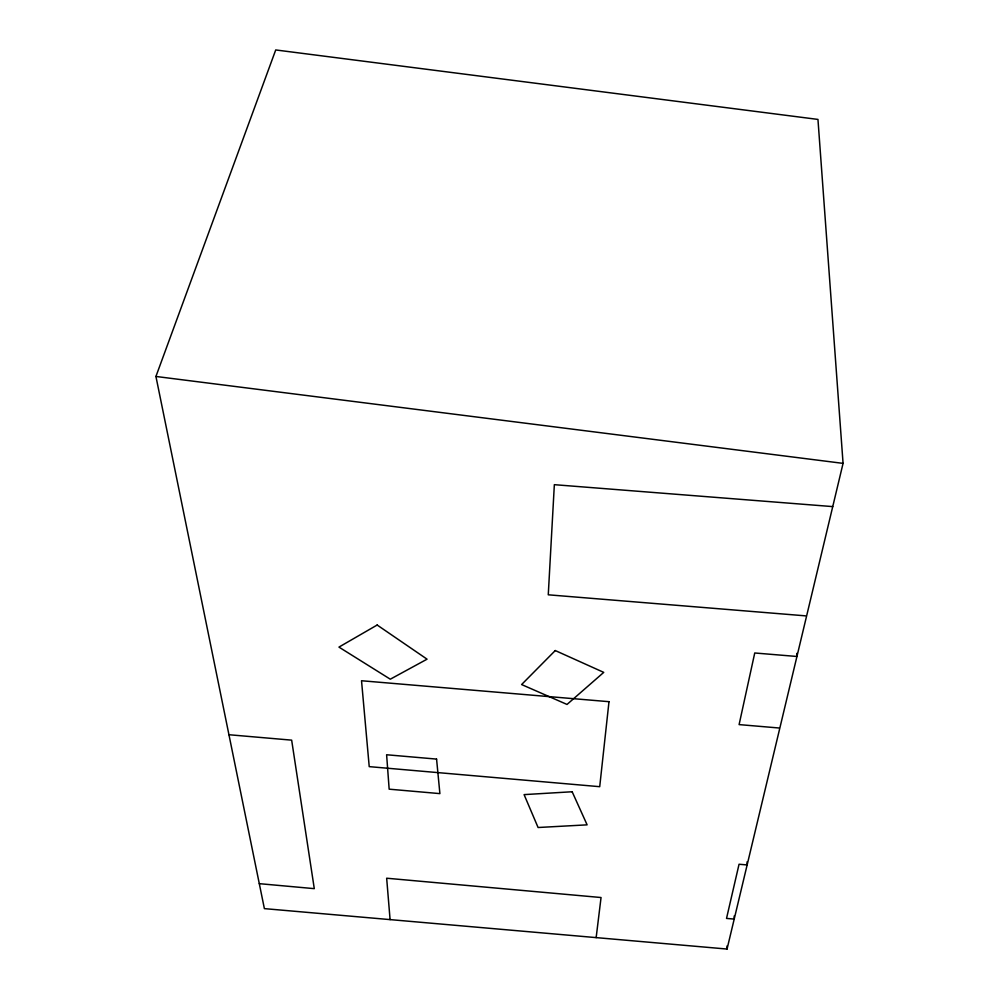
<?xml version="1.0" encoding="UTF-8"?>
<svg xmlns="http://www.w3.org/2000/svg" width="999" height="999" viewBox="0 0 999 999"><rect width="100%" height="100%" fill="white"/><g stroke="black" fill="none" stroke-linecap="round" stroke-linejoin="round"><path stroke-width="1.5" d="M596.153 937.611L601.048 897.527L386.663 878.221L390.085 919.604M727.047 949.05L843.069 463.374L817.956 119.418L275.724 49.95L155.931 376.461L264.385 908.628L727.047 949.05L727.047 945.941M832.741 506.605L554.345 484.677L548.264 594.805L805.369 615.834M778.92 727.984L739.098 724.6L754.745 652.984L796.94 656.48L796.815 653.371M228.946 734.727L291.658 740.147L314.285 888.648L259.303 883.665M155.931 376.461L843.069 463.374M747.102 861.812L747.14 864.934L739.048 864.247L726.523 918.418L734.203 919.092L734.19 915.971M608.99 701.685L599.712 786.688L369.218 766.633L361.526 680.744L608.99 701.685M555.269 650.549L521.603 684.552L567.02 704.445L603.746 672.377L555.269 650.549M377.16 625.024L338.948 647.102L390.297 679.195L427.06 659.178L377.16 625.024M572.165 791.757L524.088 794.617L538.086 827.509L587.112 824.849L572.165 791.757M436.575 759.09L386.613 754.757L389.16 789.173L439.897 793.618L436.575 759.09"/></g></svg>
